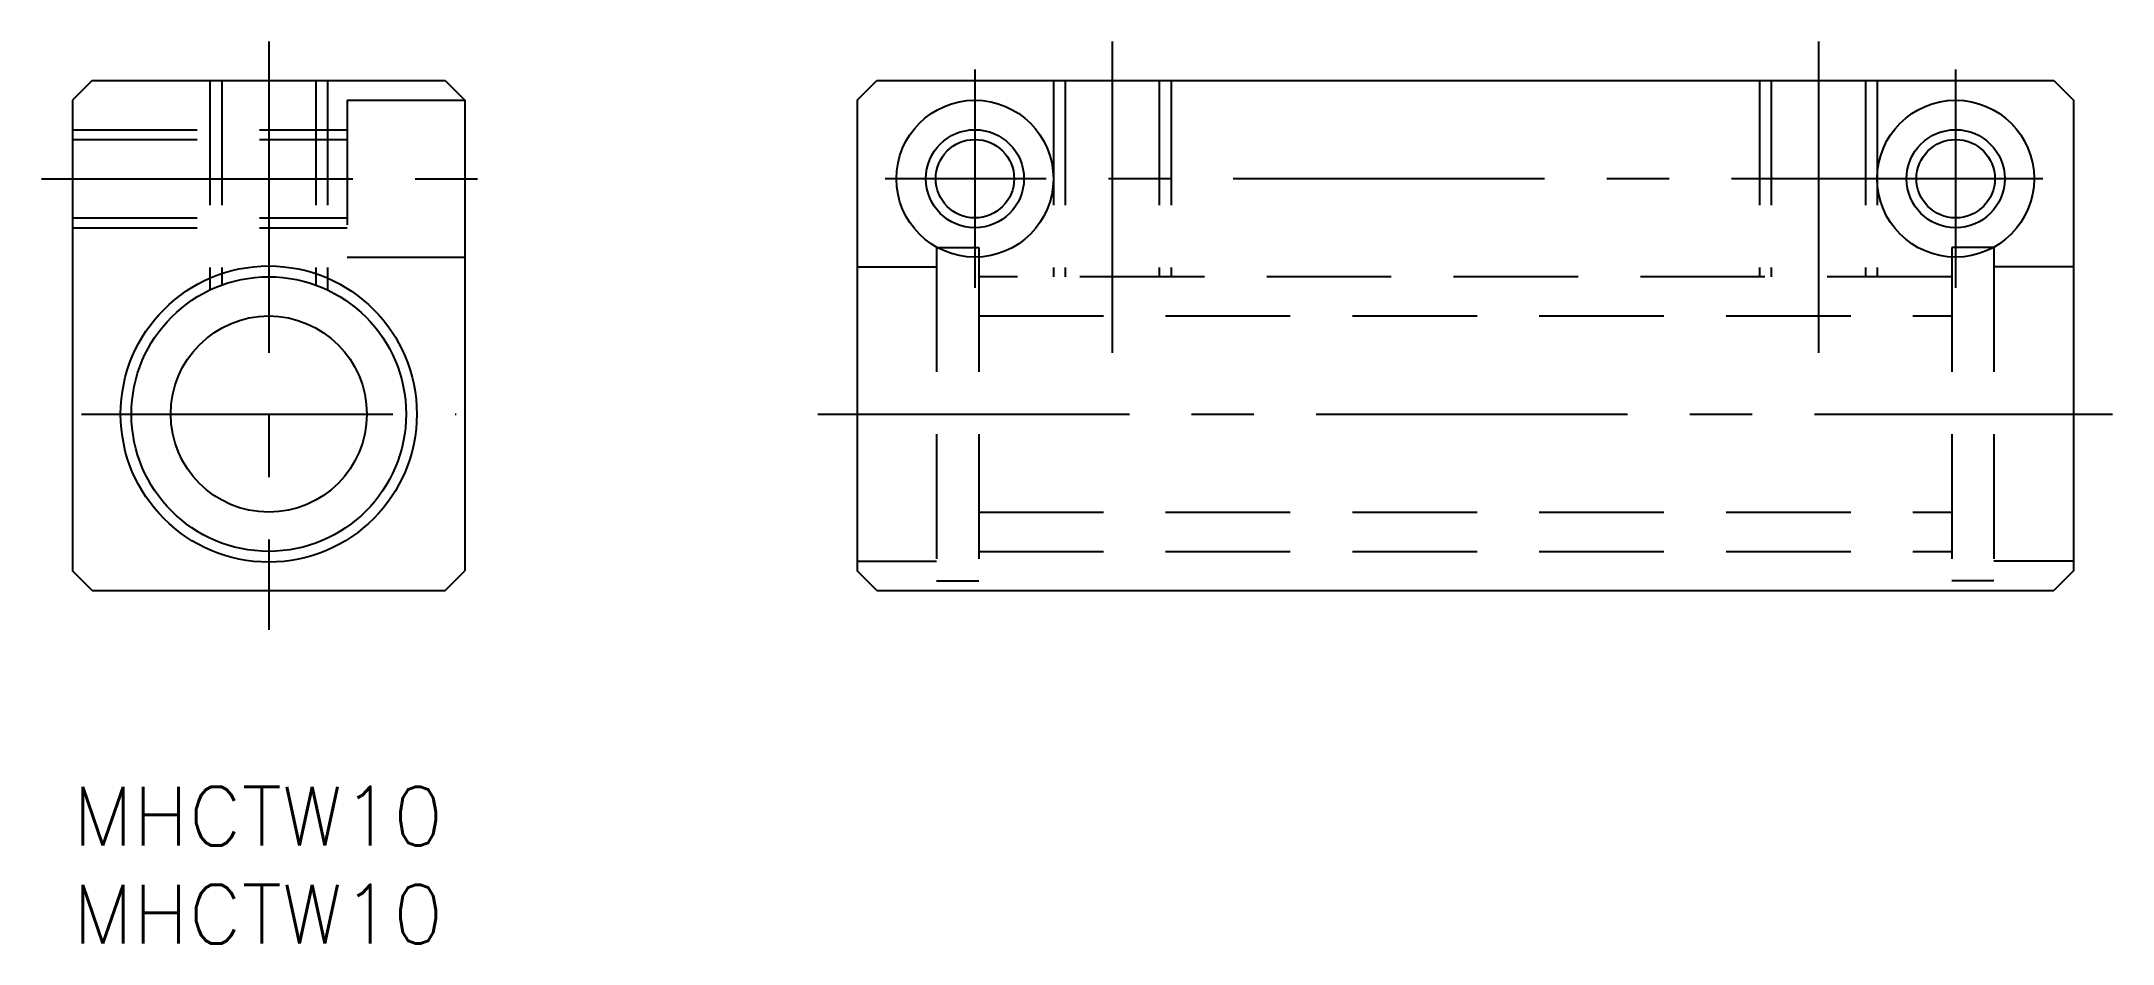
# Model space of a CAD drawing. Extents: x -2 to 104, y -8 to 38.
import ezdxf

# ---------------------------------------------------------------- set-up
doc = ezdxf.new("R2010")
doc.units = 0
doc.header["$LTSCALE"] = 0.5
doc.linetypes.add('CENTER', pattern=[50.8, 31.75, -6.35, 6.35, -6.35])
doc.linetypes.add('DASHED', pattern=[19.05, 12.7, -6.35])
for name, color, linetype in [('MSM_CENTER', 1, 'CENTER'), ('MSM_CONTINUOUS', 7, 'CONTINUOUS'), ('MSM_DASHED', 4, 'DASHED'), ('MSM_NARROW', 5, 'CONTINUOUS'), ('MSM_PART_NUMBER', 7, 'CONTINUOUS')]:
    doc.layers.add(name, color=color, linetype=linetype)
doc.styles.get("Standard").update_dxf_attribs({"font": 'txt.shx', "height": 3, "bigfont": 'bigfont.shx'})

msp = doc.modelspace()

# ---------------------------------------------------------------- linework, layer by layer
at = {"layer": 'MSM_CENTER'}
for p, q in [((10, 38), (10, 8)), ((53, 38), (53, 22)), ((89, 38), (89, 22)), ((46, 36.57), (46, 25.43)), ((96, 36.57), (96, 25.43)), ((-1.59, 31), (21.48, 31)), ((100.44, 31), (41.43, 31)), ((0.45, 19), (19.55, 19)), ((38, 19), (104, 19))]:
    msp.add_line(p, q, dxfattribs=at)
at = {"layer": 'MSM_CONTINUOUS'}
for p, q in [((1, 36), (0, 35)), ((1, 36), (19, 36)), ((3.5, 36), (3.5, 36)), ((19, 36), (20, 35)), ((40, 35), (41, 36)), ((41, 36), (101, 36)), ((101, 36), (102, 35)), ((0, 35), (0, 11)), ((20, 35), (20, 11)), ((40, 35), (40, 11)), ((102, 35), (102, 11)), ((1, 10), (0, 11)), ((19, 10), (20, 11)), ((41, 10), (40, 11)), ((102, 11), (101, 10)), ((1, 10), (19, 10)), ((41, 10), (101, 10))]:
    msp.add_line(p, q, dxfattribs=at)
for centre, radius in [((46, 31), 4), ((96, 31), 4), ((46, 31), 2), ((96, 31), 2), ((10, 19), 7.55), ((10, 19), 7), ((10, 19), 5)]:
    msp.add_circle(centre, radius, dxfattribs=at)
at = {"layer": 'MSM_DASHED'}
for p, q in [((7, 36), (7, 25.32)), ((7.6, 36), (7.6, 25.58)), ((12.4, 36), (12.4, 25.58)), ((13, 36), (13, 25.32)), ((50, 36), (50, 26)), ((50.6, 36), (50.6, 26)), ((55.4, 36), (55.4, 26)), ((56, 36), (56, 26)), ((86, 36), (86, 26)), ((86.6, 36), (86.6, 26)), ((91.4, 36), (91.4, 26)), ((92, 36), (92, 26)), ((14, 35), (20, 35)), ((14, 35), (14, 27)), ((0, 33.5), (14, 33.5)), ((0, 33), (14, 33)), ((0, 29), (14, 29)), ((0, 28.5), (14, 28.5)), ((44.05, 27.5), (44.05, 10.5)), ((44.05, 27.5), (46.2, 27.5)), ((46.2, 27.5), (46.2, 10.5)), ((95.8, 27.5), (95.8, 10.5)), ((97.95, 27.5), (95.8, 27.5)), ((97.95, 27.5), (97.95, 10.5)), ((14, 27), (20, 27)), ((40, 26.5), (44.05, 26.5)), ((102, 26.5), (97.95, 26.5)), ((95.8, 26), (46.2, 26)), ((46.2, 24), (95.8, 24)), ((46.2, 14), (95.8, 14)), ((46.2, 12), (95.8, 12)), ((40, 11.5), (44.05, 11.5)), ((102, 11.5), (97.95, 11.5)), ((44.05, 10.5), (46.2, 10.5)), ((97.95, 10.5), (95.8, 10.5))]:
    msp.add_line(p, q, dxfattribs=at)
at = {"layer": 'MSM_NARROW'}
for centre in [(46, 31), (96, 31)]:
    msp.add_circle(centre, 2.5, dxfattribs=at)

# ---------------------------------------------------------------- texts
at = {"layer": 'MSM_PART_NUMBER'}
for p in [(0, -3), (0, -8)]:
    msp.add_text('MHCTW10', height=3, dxfattribs=at).set_placement(p)

doc.saveas('drawing.dxf')
